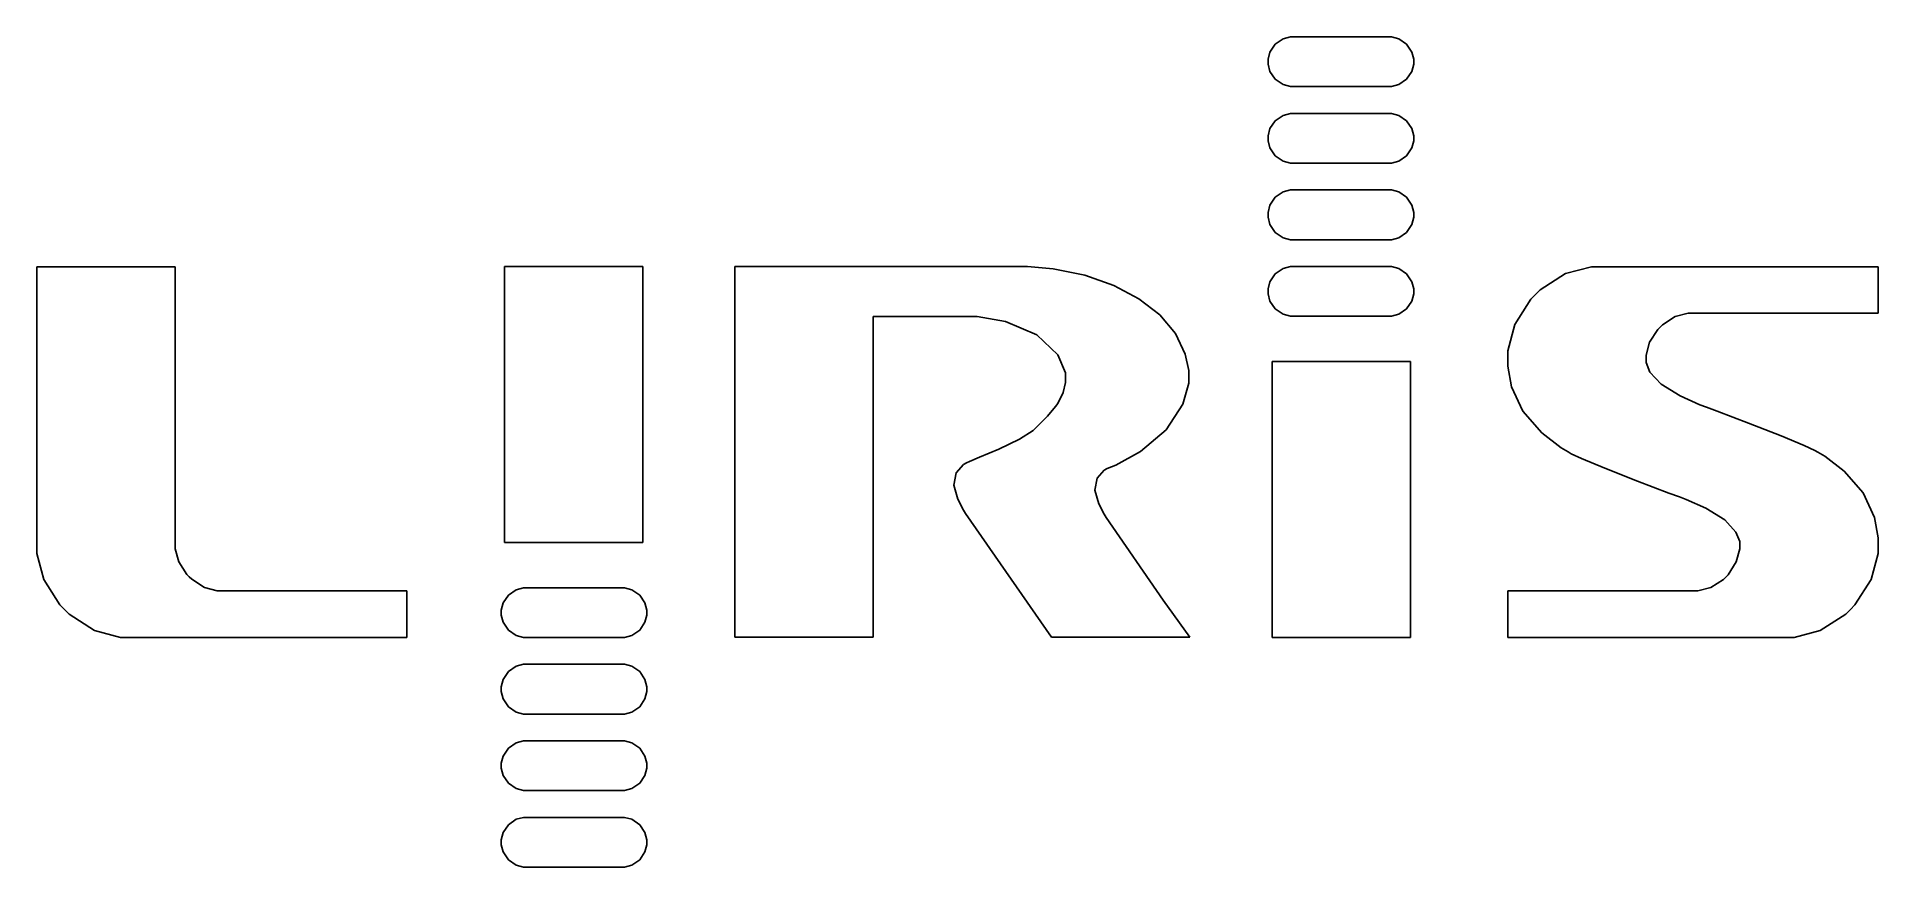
# Model space of a CAD drawing. Extents: x 0 to 133, y 0 to 60.
import ezdxf

# ---------------------------------------------------------------- set-up
doc = ezdxf.new("R2010")
doc.units = 0
doc.layers.get('0').update_dxf_attribs({"linetype": 'CONTINUOUS'})

msp = doc.modelspace()

# ---------------------------------------------------------------- linework, layer by layer
at = {"color": 20}
for p, q in [((90.1266, 59.8509), (90.6515, 59.9916)), ((90.6515, 59.9916), (90.8265, 59.9916)), ((90.8265, 59.9916), (97.7815, 59.9916)), ((97.7815, 59.9916), (97.9551, 59.9916)), ((97.9551, 59.9916), (98.48, 59.8509)), ((89.0281, 58.3696), (89.1688, 58.8945)), ((89.1688, 58.8945), (89.5544, 59.4653)), ((89.5544, 59.4653), (90.1266, 59.8509)), ((98.48, 59.8509), (99.0505, 59.4653)), ((99.0505, 59.4653), (99.435, 58.8945)), ((99.435, 58.8945), (99.5772, 58.3696)), ((89.0281, 58.1932), (89.0281, 58.3696)), ((89.0281, 58.0196), (89.0281, 58.1932)), ((89.1688, 57.4947), (89.0281, 58.0196)), ((89.5544, 56.9239), (89.1688, 57.4947)), ((99.435, 57.4947), (99.0505, 56.9239)), ((99.5772, 58.0196), (99.435, 57.4947)), ((99.5772, 58.3696), (99.5772, 58.1932)), ((99.5772, 58.1932), (99.5772, 58.0196)), ((90.1266, 56.5397), (89.5544, 56.9239)), ((90.6515, 56.3975), (90.1266, 56.5397)), ((90.8265, 56.3975), (90.6515, 56.3975)), ((97.7815, 56.3975), (90.8265, 56.3975)), ((97.9551, 56.3975), (97.7815, 56.3975)), ((98.48, 56.5397), (97.9551, 56.3975)), ((99.0505, 56.9239), (98.48, 56.5397)), ((33.711, 2.49838), (34.0954, 3.06889)), ((34.0954, 3.06889), (34.6659, 3.45474)), ((34.6659, 3.45474), (35.191, 3.5953)), ((35.191, 3.5953), (35.366, 3.5953)), ((35.366, 3.5953), (42.3224, 3.5953)), ((42.3224, 3.5953), (42.496, 3.5953)), ((42.496, 3.5953), (43.0209, 3.45474)), ((43.0209, 3.45474), (43.5928, 3.06889)), ((43.5928, 3.06889), (43.9773, 2.49838)), ((33.5704, 1.97335), (33.711, 2.49838)), ((33.5704, 1.79834), (33.5704, 1.97335)), ((33.5704, 1.62333), (33.5704, 1.79834)), ((33.711, 1.0983), (33.5704, 1.62333)), ((43.9773, 2.49838), (44.1194, 1.97335)), ((44.1194, 1.62333), (43.9773, 1.0983)), ((44.1194, 1.97335), (44.1194, 1.79834)), ((44.1194, 1.79834), (44.1194, 1.62333)), ((34.0954, 0.52779), (33.711, 1.0983)), ((34.6673, 0.14194), (34.0954, 0.52779)), ((35.191, 0), (34.6673, 0.14194)), ((35.366, 0), (35.191, 0)), ((42.3224, 0), (35.366, 0)), ((42.496, 0), (42.3224, 0)), ((43.0209, 0.14194), (42.496, 0)), ((43.5928, 0.52779), (43.0209, 0.14194)), ((43.9773, 1.0983), (43.5928, 0.52779))]:
    msp.add_line(p, q, dxfattribs=at)
at = {"color": 173}
for p, q in [((89.0281, 52.838), (89.1688, 53.3633)), ((89.1688, 53.3633), (89.5544, 53.9337)), ((89.5544, 53.9337), (90.1266, 54.3183)), ((90.1266, 54.3183), (90.6515, 54.4587)), ((90.6515, 54.4587), (90.8265, 54.4587)), ((90.8265, 54.4587), (97.7815, 54.4587)), ((97.7815, 54.4587), (97.9551, 54.4587)), ((97.9551, 54.4587), (98.48, 54.3183)), ((98.48, 54.3183), (99.0505, 53.9337)), ((99.0505, 53.9337), (99.435, 53.3633)), ((99.435, 53.3633), (99.5772, 52.838)), ((89.0281, 52.663), (89.0281, 52.838)), ((89.0281, 52.488), (89.0281, 52.663)), ((89.1688, 51.9631), (89.0281, 52.488)), ((89.5544, 51.3927), (89.1688, 51.9631)), ((99.435, 51.9631), (99.0505, 51.3927)), ((99.5772, 52.488), (99.435, 51.9631)), ((99.5772, 52.838), (99.5772, 52.663)), ((99.5772, 52.663), (99.5772, 52.488)), ((90.1266, 51.0067), (89.5544, 51.3927)), ((90.6515, 50.8649), (90.1266, 51.0067)), ((90.8265, 50.8649), (90.6515, 50.8649)), ((97.7815, 50.8649), (90.8265, 50.8649)), ((97.9551, 50.8649), (97.7815, 50.8649)), ((98.48, 51.0067), (97.9551, 50.8649)), ((99.0505, 51.3927), (98.48, 51.0067)), ((33.5704, 7.50478), (33.711, 8.02982)), ((33.711, 8.02982), (34.0954, 8.60033)), ((34.0954, 8.60033), (34.6659, 8.9862)), ((34.6659, 8.9862), (35.191, 9.12675)), ((35.191, 9.12675), (35.366, 9.12675)), ((35.366, 9.12675), (42.3224, 9.12675)), ((42.3224, 9.12675), (42.496, 9.12675)), ((42.496, 9.12675), (43.0209, 8.9862)), ((43.0209, 8.9862), (43.5928, 8.60033)), ((43.5928, 8.60033), (43.9773, 8.02982)), ((43.9773, 8.02982), (44.1194, 7.50478)), ((33.5704, 7.32839), (33.5704, 7.50478)), ((33.5704, 7.15479), (33.5704, 7.32839)), ((33.711, 6.62975), (33.5704, 7.15479)), ((44.1194, 7.15479), (43.9773, 6.62975)), ((44.1194, 7.50478), (44.1194, 7.32839)), ((44.1194, 7.32839), (44.1194, 7.15479)), ((34.0954, 6.05786), (33.711, 6.62975)), ((34.6673, 5.67337), (34.0954, 6.05786)), ((35.191, 5.53145), (34.6673, 5.67337)), ((35.366, 5.53145), (35.191, 5.53145)), ((42.3224, 5.53145), (35.366, 5.53145)), ((42.496, 5.53145), (42.3224, 5.53145)), ((43.0209, 5.67337), (42.496, 5.53145)), ((43.5928, 6.05786), (43.0209, 5.67337)), ((43.9773, 6.62975), (43.5928, 6.05786))]:
    msp.add_line(p, q, dxfattribs=at)
at = {"color": 153}
for p, q in [((89.1688, 47.8317), (89.5544, 48.4022)), ((89.5544, 48.4022), (90.1266, 48.7881)), ((90.1266, 48.7881), (90.6515, 48.9285)), ((90.6515, 48.9285), (90.8265, 48.9285)), ((90.8265, 48.9285), (97.7815, 48.9285)), ((97.7815, 48.9285), (97.9551, 48.9285)), ((97.9551, 48.9285), (98.48, 48.7881)), ((98.48, 48.7881), (99.0505, 48.4022)), ((99.0505, 48.4022), (99.435, 47.8317)), ((89.0281, 47.3068), (89.1688, 47.8317)), ((89.0281, 47.1304), (89.0281, 47.3068)), ((89.0281, 46.9565), (89.0281, 47.1304)), ((89.1688, 46.433), (89.0281, 46.9565)), ((99.435, 47.8317), (99.5772, 47.3068)), ((99.5772, 46.9565), (99.435, 46.433)), ((99.5772, 47.3068), (99.5772, 47.1304)), ((99.5772, 47.1304), (99.5772, 46.9565)), ((89.5544, 45.8611), (89.1688, 46.433)), ((90.1266, 45.4766), (89.5544, 45.8611)), ((90.6515, 45.3348), (90.1266, 45.4766)), ((90.8265, 45.3348), (90.6515, 45.3348)), ((97.7815, 45.3348), (90.8265, 45.3348)), ((97.9551, 45.3348), (97.7815, 45.3348)), ((98.48, 45.4766), (97.9551, 45.3348)), ((99.0505, 45.8611), (98.48, 45.4766)), ((99.435, 46.433), (99.0505, 45.8611)), ((34.6659, 14.5176), (35.191, 14.6582)), ((35.191, 14.6582), (35.366, 14.6582)), ((35.366, 14.6582), (42.3224, 14.6582)), ((42.3224, 14.6582), (42.496, 14.6582)), ((42.496, 14.6582), (43.0209, 14.5176)), ((33.5704, 13.0362), (33.711, 13.5613)), ((33.711, 13.5613), (34.0954, 14.1318)), ((34.0954, 14.1318), (34.6659, 14.5176)), ((43.0209, 14.5176), (43.5928, 14.1318)), ((43.5928, 14.1318), (43.9773, 13.5613)), ((43.9773, 13.5613), (44.1194, 13.0362)), ((33.5704, 12.8598), (33.5704, 13.0362)), ((33.5704, 12.6862), (33.5704, 12.8598)), ((33.711, 12.1612), (33.5704, 12.6862)), ((34.0954, 11.5893), (33.711, 12.1612)), ((43.9773, 12.1612), (43.5928, 11.5893)), ((44.1194, 12.6862), (43.9773, 12.1612)), ((44.1194, 13.0362), (44.1194, 12.8598)), ((44.1194, 12.8598), (44.1194, 12.6862)), ((34.6673, 11.2048), (34.0954, 11.5893)), ((35.191, 11.0629), (34.6673, 11.2048)), ((35.366, 11.0629), (35.191, 11.0629)), ((42.3224, 11.0629), (35.366, 11.0629)), ((42.496, 11.0629), (42.3224, 11.0629)), ((43.0209, 11.2048), (42.496, 11.0629)), ((43.5928, 11.5893), (43.0209, 11.2048))]:
    msp.add_line(p, q, dxfattribs=at)
at = {"color": 154}
for p, q in [((0, 23.2971), (0, 43.3846)), ((0, 43.3846), (10.0073, 43.3846)), ((10.0073, 43.3846), (10.0073, 23.3026)), ((33.8143, 43.3917), (43.8189, 43.3917)), ((33.8143, 23.4597), (33.8143, 43.3917)), ((43.8189, 43.3917), (43.8189, 23.4597)), ((71.0103, 43.3945), (50.4843, 43.3945)), ((50.4843, 43.3945), (50.4843, 16.6095)), ((71.6291, 43.3945), (71.0103, 43.3945)), ((73.4854, 43.2333), (71.6291, 43.3945)), ((75.7908, 42.7701), (73.4854, 43.2333)), ((77.8771, 42.037), (75.7908, 42.7701)), ((108.707, 41.7089), (110.548, 42.8819)), ((110.548, 42.8819), (112.431, 43.3836)), ((112.431, 43.3836), (113.06, 43.3836)), ((113.06, 43.3836), (133.149, 43.3836)), ((133.149, 43.3836), (133.149, 40.0279)), ((79.6946, 41.0683), (77.8771, 42.037)), ((108.038, 41.0408), (108.373, 41.3741)), ((108.373, 41.3741), (108.707, 41.7089)), ((81.1953, 39.8971), (79.6946, 41.0683)), ((106.867, 39.1996), (108.038, 41.0408)), ((119.411, 40.0279), (118.467, 39.7771)), ((119.727, 40.0279), (119.411, 40.0279)), ((133.149, 40.0279), (119.727, 40.0279)), ((60.4876, 16.6095), (60.4876, 39.7937)), ((60.4876, 39.7937), (60.4943, 39.7923)), ((60.4943, 39.7923), (60.4943, 39.7923)), ((60.4943, 39.7923), (61.2606, 39.7923)), ((61.2606, 39.7923), (63.1059, 39.7923)), ((63.1059, 39.7923), (65.345, 39.7923)), ((65.345, 39.7923), (66.8087, 39.7923)), ((66.8087, 39.7923), (67.2966, 39.7923)), ((67.2966, 39.7923), (67.9856, 39.7923)), ((67.9856, 39.7923), (70.0539, 39.4367)), ((70.0539, 39.4367), (72.3071, 38.4665)), ((82.3281, 38.5547), (81.1953, 39.8971)), ((106.365, 37.3172), (106.867, 39.1996)), ((117.209, 38.8567), (116.621, 37.936)), ((117.377, 39.0232), (117.209, 38.8567)), ((117.544, 39.1915), (117.377, 39.0232)), ((118.467, 39.7771), (117.544, 39.1915)), ((72.3071, 38.4665), (73.8258, 37.0279)), ((83.0432, 37.0762), (82.3281, 38.5547)), ((106.365, 36.6889), (106.365, 37.3172)), ((116.621, 37.936), (116.37, 36.9947)), ((73.8258, 37.0279), (74.3839, 35.705)), ((83.294, 35.8881), (83.0432, 37.0762)), ((89.3286, 36.5305), (99.3359, 36.5305)), ((89.3286, 16.5999), (89.3286, 36.5305)), ((99.3359, 36.5305), (99.3359, 16.5999)), ((106.365, 36.1957), (106.365, 36.6889)), ((106.637, 34.7156), (106.365, 36.1957)), ((116.37, 36.9947), (116.37, 36.6808)), ((116.37, 36.6808), (116.37, 36.4546)), ((116.37, 36.4546), (116.641, 35.7752)), ((74.3839, 35.0242), (74.2199, 34.3021)), ((74.3839, 35.705), (74.3839, 35.264)), ((74.3839, 35.264), (74.3839, 35.0242)), ((82.8696, 33.4422), (83.294, 34.9801)), ((83.294, 35.4912), (83.294, 35.8881)), ((83.294, 34.9801), (83.294, 35.4912)), ((107.454, 32.942), (106.637, 34.7156)), ((116.641, 35.7752), (117.46, 34.8988)), ((117.46, 34.8988), (118.823, 34.0527)), ((73.7581, 33.4105), (73.6727, 33.2769)), ((73.8572, 33.5525), (73.7581, 33.4105)), ((74.2199, 34.3021), (73.8572, 33.5525)), ((81.6709, 31.597), (82.8696, 33.4422)), ((118.823, 34.0527), (120.245, 33.4133)), ((120.245, 33.4133), (120.733, 33.2341)), ((73.0885, 32.5851), (72.4352, 31.936)), ((73.6727, 33.2769), (73.0885, 32.5851)), ((108.817, 31.3697), (107.454, 32.942)), ((120.733, 33.2341), (121.495, 32.9517)), ((121.495, 32.9517), (123.777, 32.089)), ((123.777, 32.089), (126.135, 31.1671)), ((71.0516, 30.9232), (69.5565, 30.1887)), ((72.0369, 31.5584), (71.0516, 30.9232)), ((72.3152, 31.8217), (72.0369, 31.5584)), ((72.4352, 31.936), (72.3152, 31.8217)), ((79.8103, 30.0247), (81.6709, 31.597)), ((110.221, 30.292), (108.817, 31.3697)), ((126.135, 31.1671), (127.803, 30.4657)), ((67.4342, 29.3178), (67.2359, 29.2089)), ((68.1715, 29.6182), (67.4342, 29.3178)), ((69.5565, 30.1887), (68.1715, 29.6182)), ((78.0274, 29.0408), (79.8103, 30.0247)), ((110.727, 29.9972), (110.221, 30.292)), ((110.939, 29.8745), (110.727, 29.9972)), ((111.708, 29.519), (110.939, 29.8745)), ((113.378, 28.8175), (111.708, 29.519)), ((127.803, 30.4657), (128.572, 30.1101)), ((128.572, 30.1101), (128.786, 29.9861)), ((128.786, 29.9861), (129.29, 29.6926)), ((129.29, 29.6926), (130.693, 28.615)), ((66.4711, 28.4854), (66.3166, 27.5883)), ((67.0126, 29.0876), (66.4711, 28.4854)), ((67.2359, 29.2089), (67.0126, 29.0876)), ((76.5143, 27.2287), (76.6632, 28.0954)), ((76.6632, 28.0954), (77.1853, 28.677)), ((77.1853, 28.677), (77.4016, 28.7941)), ((77.4016, 28.7955), (78.0274, 29.0408)), ((77.4016, 28.7941), (77.4016, 28.7955)), ((115.734, 27.8956), (113.378, 28.8175)), ((130.693, 28.615), (132.057, 27.0426)), ((66.3166, 27.5883), (66.6034, 26.5865)), ((76.7898, 26.2613), (76.5143, 27.2287)), ((118.017, 27.033), (115.734, 27.8956)), ((118.78, 26.7505), (118.017, 27.033)), ((119.265, 26.5713), (118.78, 26.7505)), ((132.057, 27.0426), (132.876, 25.2691)), ((66.6034, 26.5865), (67.007, 25.801)), ((67.007, 25.801), (67.1629, 25.5516)), ((67.1629, 25.5516), (73.3697, 16.6095)), ((77.1811, 25.5034), (76.7898, 26.2613)), ((77.3314, 25.2622), (77.1811, 25.5034)), ((120.687, 25.9333), (119.265, 26.5713)), ((122.05, 25.0858), (120.687, 25.9333)), ((81.4433, 19.2994), (77.3314, 25.2622)), ((122.867, 24.2094), (122.05, 25.0858)), ((123.14, 23.53), (122.867, 24.2094)), ((132.876, 25.2691), (133.149, 23.7891)), ((0, 22.6701), (0, 23.2971)), ((0.50023, 20.785), (0, 22.6701)), ((10.0073, 23.3026), (10.0073, 22.9953)), ((10.0073, 22.9953), (10.2609, 22.0707)), ((43.8189, 23.4597), (33.8143, 23.4597)), ((122.888, 22.0486), (123.14, 22.9898)), ((123.14, 23.3026), (123.14, 23.53)), ((123.14, 22.9898), (123.14, 23.3026)), ((133.149, 22.6687), (132.646, 20.785)), ((133.149, 23.7891), (133.149, 23.2944)), ((133.149, 23.2958), (133.149, 22.6687)), ((10.2609, 22.0707), (10.8562, 21.1487)), ((122.304, 21.1294), (122.888, 22.0486)), ((1.67156, 18.9453), (0.50023, 20.785)), ((10.8562, 21.1487), (11.0271, 20.9779)), ((11.0271, 20.9779), (11.1966, 20.8084)), ((11.1966, 20.8084), (12.1199, 20.2131)), ((12.1199, 20.2131), (13.0473, 19.9567)), ((120.101, 19.9567), (121.044, 20.2076)), ((121.044, 20.2076), (121.969, 20.7946)), ((121.969, 20.7946), (122.137, 20.9613)), ((122.137, 20.9613), (122.304, 21.1294)), ((132.646, 20.785), (131.473, 18.9439)), ((2.00642, 18.6104), (1.67156, 18.9453)), ((13.0473, 19.9567), (13.3573, 19.9567)), ((13.3573, 19.9567), (26.7574, 19.9567)), ((26.7574, 19.9567), (26.7574, 16.6026)), ((83.3741, 16.6095), (81.4419, 19.2994)), ((106.365, 16.6026), (106.365, 19.9567)), ((106.365, 19.9567), (119.787, 19.9567)), ((119.787, 19.9567), (120.101, 19.9567)), ((131.473, 18.9439), (131.139, 18.609)), ((2.34129, 18.2755), (2.00642, 18.6104)), ((4.18098, 17.1042), (2.34129, 18.2755)), ((130.805, 18.2755), (128.964, 17.1056)), ((131.139, 18.609), (130.805, 18.2755)), ((6.06199, 16.6026), (4.18098, 17.1042)), ((6.69036, 16.6026), (6.06199, 16.6026)), ((26.7588, 16.6026), (6.69036, 16.6026)), ((50.4843, 16.6095), (60.4876, 16.6095)), ((73.3697, 16.6095), (83.3741, 16.6095)), ((99.3359, 16.5999), (89.3286, 16.5999)), ((126.453, 16.6026), (106.365, 16.6026)), ((127.08, 16.6026), (126.453, 16.6026)), ((128.964, 17.1056), (127.08, 16.6026))]:
    msp.add_line(p, q, dxfattribs=at)
at = {"color": 254}
for p, q in [((89.1688, 42.3016), (89.5544, 42.872)), ((89.5544, 42.872), (90.1266, 43.258)), ((90.1266, 43.258), (90.6515, 43.3987)), ((90.6515, 43.3987), (90.8265, 43.3987)), ((90.8265, 43.3987), (97.7815, 43.3987)), ((97.7815, 43.3987), (97.9551, 43.3987)), ((97.9551, 43.3987), (98.48, 43.2566)), ((98.48, 43.2566), (99.0505, 42.872)), ((99.0505, 42.872), (99.435, 42.3002)), ((89.0281, 41.7766), (89.1688, 42.3016)), ((89.0281, 41.6003), (89.0281, 41.7766)), ((89.0281, 41.4267), (89.0281, 41.6003)), ((89.1688, 40.9014), (89.0281, 41.4267)), ((99.435, 42.3002), (99.5772, 41.7752)), ((99.5772, 41.4267), (99.435, 40.9014)), ((99.5772, 41.7752), (99.5772, 41.6003)), ((99.5772, 41.6003), (99.5772, 41.4267)), ((89.5544, 40.3296), (89.1688, 40.9014)), ((90.1266, 39.944), (89.5544, 40.3296)), ((99.0505, 40.3296), (98.48, 39.944)), ((99.435, 40.9014), (99.0505, 40.3296)), ((90.6515, 39.8018), (90.1266, 39.944)), ((90.8265, 39.8018), (90.6515, 39.8018)), ((97.7815, 39.8018), (90.8265, 39.8018)), ((97.9551, 39.8018), (97.7815, 39.8018)), ((98.48, 39.944), (97.9551, 39.8018)), ((34.0954, 19.6619), (34.6659, 20.0477)), ((34.6659, 20.0477), (35.191, 20.1883)), ((35.191, 20.1883), (35.366, 20.1883)), ((35.366, 20.1883), (42.3224, 20.1883)), ((42.3224, 20.1883), (42.496, 20.1883)), ((42.496, 20.1883), (43.0209, 20.0477)), ((43.0209, 20.0477), (43.5928, 19.6619)), ((33.5704, 18.5663), (33.711, 19.0913)), ((33.711, 19.0913), (34.0954, 19.6619)), ((43.5928, 19.6619), (43.9773, 19.09)), ((43.9773, 19.09), (44.1194, 18.5649)), ((33.5704, 18.3899), (33.5704, 18.5663)), ((33.5704, 18.2163), (33.5704, 18.3899)), ((33.711, 17.6912), (33.5704, 18.2163)), ((34.0954, 17.1208), (33.711, 17.6912)), ((43.9773, 17.6912), (43.5928, 17.1194)), ((44.1194, 18.2163), (43.9773, 17.6912)), ((44.1194, 18.5649), (44.1194, 18.3899)), ((44.1194, 18.3899), (44.1194, 18.2163)), ((34.6673, 16.7349), (34.0954, 17.1208)), ((35.191, 16.593), (34.6673, 16.7349)), ((35.366, 16.593), (35.191, 16.593)), ((42.3224, 16.593), (35.366, 16.593)), ((42.496, 16.593), (42.3224, 16.593)), ((43.0209, 16.7349), (42.496, 16.593)), ((43.5928, 17.1194), (43.0209, 16.7349))]:
    msp.add_line(p, q, dxfattribs=at)

doc.saveas('drawing.dxf')
